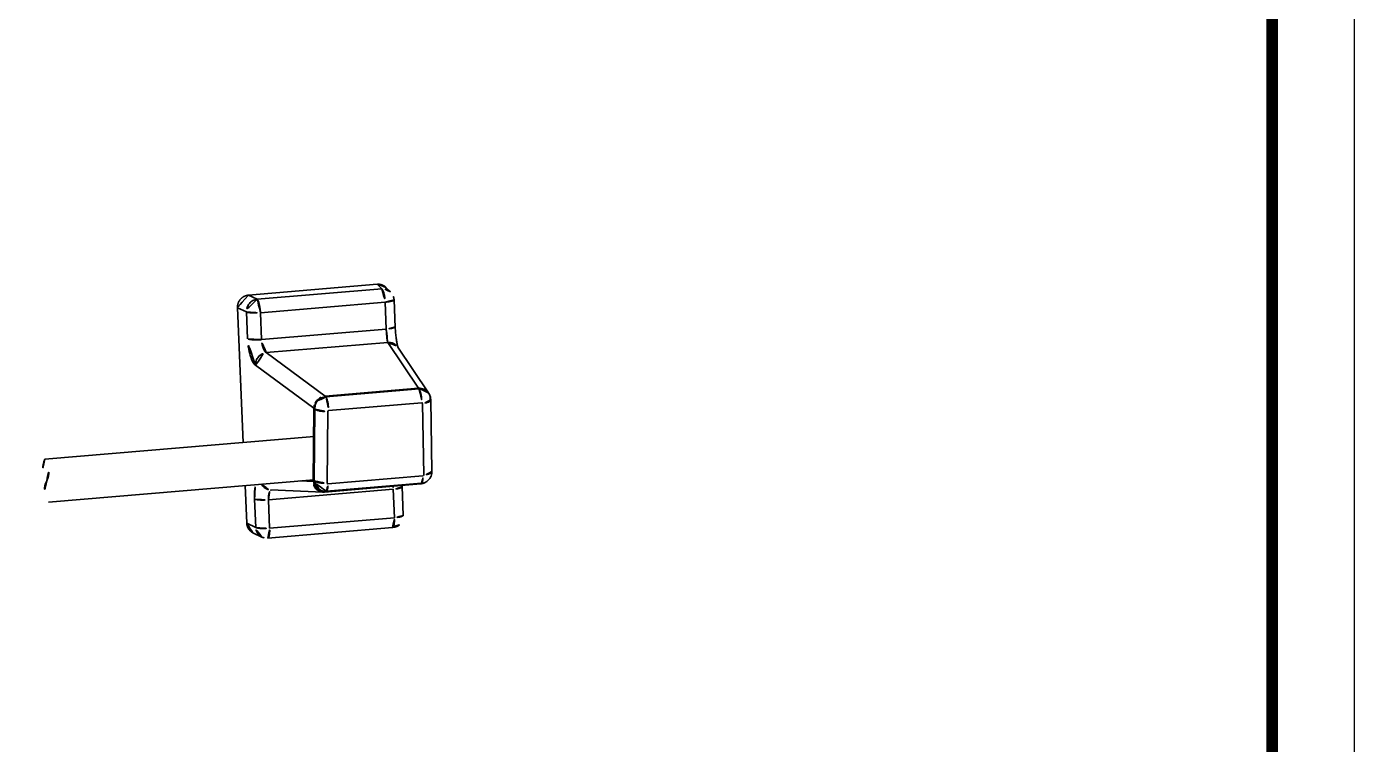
# Model space of a CAD drawing. Extents: x 16296675745 to 16296677481, y -37409619395 to -37409618123.
# Drawn here: x 16296676959.1 to 16296677128.8, y -37409618416.7 to -37409618324.9 of the extents above; entities that cross this region are included whole.
import ezdxf

# ---------------------------------------------------------------- set-up
doc = ezdxf.new("R2010")
doc.units = 0
doc.header["$LTSCALE"] = 10
doc.header["$MEASUREMENT"] = 0
doc.layers.get('0').update_dxf_attribs({"linetype": 'CONTINUOUS'})
doc.layers.add('粗实线', color=7, linetype='CONTINUOUS', lineweight=35)

msp = doc.modelspace()

# ---------------------------------------------------------------- linework, layer by layer
at = {"ltscale": 0.5}
msp.add_lwpolyline([(16296676477.834841, -37409618710.177017), (16296677128.834841, -37409618710.177017), (16296677128.834841, -37409618233.177017), (16296676477.834841, -37409618233.177017)], close=True, dxfattribs=at)
at = {"color": 5, "linetype": 'ByBlock', "lineweight": 200, "const_width": 1.5}
msp.add_lwpolyline([(16296676488.30303, -37409618689.752296), (16296677118.30303, -37409618689.752296), (16296677118.30303, -37409618244.252296), (16296676488.30303, -37409618244.252296)], close=True, dxfattribs=at)
at = {"layer": '粗实线', "linetype": 'Continuous'}
for p, q in [((16296677003.94348, -37409618357.886269), (16296676987.468321, -37409618359.277962)), ((16296676988.57823, -37409618359.80603), (16296677004.51919, -37409618358.459473)), ((16296677003.94348, -37409618357.886269), (16296677004.51919, -37409618358.459473)), ((16296677005.050791, -37409618358.285217), (16296677005.640841, -37409618358.872704)), ((16296676988.57823, -37409618359.80603), (16296676987.468321, -37409618359.277962)), ((16296676989.002741, -37409618361.518227), (16296677004.94371, -37409618360.171669)), ((16296677004.94371, -37409618360.171669), (16296677005.09132, -37409618363.613319)), ((16296677006.081129, -37409618359.871407), (16296677006.232389, -37409618363.394211)), ((16296676986.812281, -37409618378.122452), (16296676986.07266, -37409618360.877434)), ((16296676987.219879, -37409618361.423248), (16296676986.07266, -37409618360.877434)), ((16296676987.367491, -37409618364.864899), (16296676987.219879, -37409618361.423248)), ((16296676989.150351, -37409618364.959877), (16296676989.002741, -37409618361.518227)), ((16296676989.150351, -37409618364.959877), (16296677005.09132, -37409618363.613319)), ((16296677006.242519, -37409618363.584587), (16296677006.232389, -37409618363.394211)), ((16296677006.254551, -37409618363.772751), (16296677006.242519, -37409618363.584587)), ((16296676989.752131, -37409618366.62825), (16296677005.27512, -37409618365.316994)), ((16296677009.225861, -37409618371.186722), (16296677005.27512, -37409618365.316994)), ((16296677006.268299, -37409618363.95771), (16296677006.254551, -37409618363.772751)), ((16296677006.283649, -37409618364.138611), (16296677006.268299, -37409618363.95771)), ((16296677006.300409, -37409618364.314659), (16296677006.283649, -37409618364.138611)), ((16296677006.318411, -37409618364.485168), (16296677006.300409, -37409618364.314659)), ((16296677006.337509, -37409618364.649429), (16296677006.318411, -37409618364.485168)), ((16296677006.357519, -37409618364.806847), (16296677006.337509, -37409618364.649429)), ((16296677006.37825, -37409618364.956902), (16296677006.357519, -37409618364.806847)), ((16296677006.399561, -37409618365.099083), (16296677006.37825, -37409618364.956902)), ((16296677006.421261, -37409618365.232964), (16296677006.399561, -37409618365.099083)), ((16296677006.443159, -37409618365.358147), (16296677006.421261, -37409618365.232964)), ((16296677006.465071, -37409618365.474274), (16296677006.443159, -37409618365.358147)), ((16296676997.28825, -37409618372.195107), (16296676989.752131, -37409618366.62825)), ((16296677006.486811, -37409618365.581009), (16296677006.465071, -37409618365.474274)), ((16296677006.50807, -37409618365.67778), (16296677006.486811, -37409618365.581009)), ((16296677006.528589, -37409618365.764183), (16296677006.50807, -37409618365.67778)), ((16296677006.547951, -37409618365.839417), (16296677006.528589, -37409618365.764183)), ((16296677006.565781, -37409618365.903137), (16296677006.547951, -37409618365.839417)), ((16296677010.47921, -37409618371.765556), (16296677006.5511, -37409618365.929459)), ((16296677006.581329, -37409618365.954178), (16296677006.565781, -37409618365.903137)), ((16296677006.59387, -37409618365.991821), (16296677006.581329, -37409618365.954178)), ((16296677006.59483, -37409618365.994423), (16296677006.59387, -37409618365.991821)), ((16296676995.83433, -37409618373.738983), (16296676988.362061, -37409618368.219276)), ((16296676997.28825, -37409618372.195107), (16296677009.225861, -37409618371.186722)), ((16296677009.26819, -37409618371.262238), (16296676997.357201, -37409618372.268387)), ((16296677009.276119, -37409618371.267021), (16296676997.36512, -37409618372.27317)), ((16296677009.357189, -37409618371.257408), (16296677009.2682, -37409618371.262253)), ((16296677009.513691, -37409618371.261871), (16296677009.357189, -37409618371.257408)), ((16296677009.667419, -37409618371.282967), (16296677009.513691, -37409618371.261871)), ((16296677009.81666, -37409618371.320442), (16296677009.667419, -37409618371.282967)), ((16296677009.95977, -37409618371.373894), (16296677009.81666, -37409618371.320442)), ((16296677010.095079, -37409618371.442703), (16296677009.95977, -37409618371.373894)), ((16296677010.220961, -37409618371.52607), (16296677010.095079, -37409618371.442703)), ((16296677010.33592, -37409618371.623047), (16296677010.220961, -37409618371.52607)), ((16296677010.438589, -37409618371.732437), (16296677010.33592, -37409618371.623047)), ((16296677010.45138, -37409618371.748016), (16296677010.438589, -37409618371.732437)), ((16296677010.522659, -37409618371.84391), (16296677010.45142, -37409618371.74807)), ((16296677010.53491, -37409618371.856117), (16296677010.47934, -37409618371.765793)), ((16296677010.60606, -37409618371.981453), (16296677010.522659, -37409618371.84391)), ((16296677010.555189, -37409618371.897568), (16296677010.53491, -37409618371.856117)), ((16296677010.599171, -37409618371.987427), (16296677010.557831, -37409618371.902939)), ((16296677010.648581, -37409618372.125397), (16296677010.599171, -37409618371.987427)), ((16296677010.674061, -37409618372.127052), (16296677010.60606, -37409618371.981453)), ((16296677010.68269, -37409618372.268623), (16296677010.648581, -37409618372.125397)), ((16296677010.725941, -37409618372.279022), (16296677010.674061, -37409618372.127052)), ((16296676995.75499, -37409618383.092079), (16296676995.83433, -37409618373.738983)), ((16296676995.907761, -37409618373.81057), (16296676995.82975, -37409618383.007233)), ((16296676995.912979, -37409618373.820824), (16296676995.83497, -37409618383.017479)), ((16296676995.86935, -37409618383.002724), (16296676995.9471, -37409618373.837051)), ((16296676995.910179, -37409618373.738503), (16296676995.907761, -37409618373.81057)), ((16296676995.925131, -37409618373.599037), (16296676995.910179, -37409618373.738503)), ((16296676995.9471, -37409618373.837051), (16296676995.912979, -37409618373.820824)), ((16296676995.95348, -37409618373.460373), (16296676995.925131, -37409618373.599037)), ((16296676995.995029, -37409618373.323769), (16296676995.95348, -37409618373.460373)), ((16296676996.04944, -37409618373.190453), (16296676995.995029, -37409618373.323769)), ((16296676996.08009, -37409618373.127823), (16296676996.04944, -37409618373.190453)), ((16296676996.13155, -37409618373.03598), (16296676996.080099, -37409618373.127823)), ((16296676996.23041, -37409618372.891273), (16296676996.13155, -37409618373.03598)), ((16296676996.344971, -37409618372.757782), (16296676996.23041, -37409618372.891273)), ((16296676996.473591, -37409618372.637291), (16296676996.344971, -37409618372.757782)), ((16296676996.61451, -37409618372.531464), (16296676996.473591, -37409618372.637291)), ((16296676996.76576, -37409618372.441673), (16296676996.61451, -37409618372.531464)), ((16296676996.92524, -37409618372.369209), (16296676996.76576, -37409618372.441673)), ((16296676997.090879, -37409618372.314957), (16296676996.92524, -37409618372.369209)), ((16296676997.26054, -37409618372.279716), (16296676997.090879, -37409618372.314957)), ((16296676997.357201, -37409618372.268402), (16296676997.26054, -37409618372.279716)), ((16296676997.71435, -37409618374.034813), (16296677009.6252, -37409618373.028679)), ((16296677009.72419, -37409618373.116257), (16296677009.877781, -37409618382.26239)), ((16296677010.70113, -37409618372.415527), (16296677010.68269, -37409618372.268623)), ((16296677010.704451, -37409618372.490921), (16296677010.70113, -37409618372.415527)), ((16296677010.70447, -37409618372.490929), (16296677010.70731, -37409618372.660408)), ((16296677010.761141, -37409618372.435677), (16296677010.725941, -37409618372.279022)), ((16296677010.77931, -37409618372.595306), (16296677010.761141, -37409618372.435677)), ((16296677010.781759, -37409618372.659081), (16296677010.77931, -37409618372.595306)), ((16296677010.781771, -37409618372.659081), (16296677010.935369, -37409618381.80529)), ((16296676997.53845, -37409618383.304733), (16296676997.616199, -37409618374.139053)), ((16296676995.87768, -37409618377.356667), (16296676961.454519, -37409618380.263046)), ((16296677009.78433, -37409618382.372589), (16296676997.63275, -37409618383.399063)), ((16296677010.824129, -37409618382.400681), (16296677010.881109, -37409618382.23304)), ((16296677010.881109, -37409618382.23304), (16296677010.91811, -37409618382.059914)), ((16296677010.91811, -37409618382.059914), (16296677010.934629, -37409618381.884201)), ((16296677010.934629, -37409618381.884201), (16296677010.935369, -37409618381.805367)), ((16296676995.819099, -37409618382.88121), (16296676961.917459, -37409618385.74353)), ((16296676987.254511, -37409618388.433472), (16296676987.048161, -37409618383.622108)), ((16296676994.125879, -37409618383.024239), (16296676995.75499, -37409618383.092079)), ((16296676995.82976, -37409618383.007233), (16296676995.83341, -37409618383.132179)), ((16296676995.83341, -37409618383.132179), (16296676995.857441, -37409618383.321564)), ((16296676995.83497, -37409618383.017479), (16296676995.86935, -37409618383.002724)), ((16296676995.857441, -37409618383.321564), (16296676995.90258, -37409618383.500877)), ((16296676995.90258, -37409618383.500877), (16296676995.967381, -37409618383.668602)), ((16296676995.967381, -37409618383.668602), (16296676996.05048, -37409618383.823227)), ((16296676996.05048, -37409618383.823227), (16296676996.150311, -37409618383.963158)), ((16296676996.150311, -37409618383.963158), (16296676996.265301, -37409618384.086929)), ((16296677009.44725, -37409618383.407089), (16296676997.19733, -37409618384.441856)), ((16296676997.25831, -37409618384.428421), (16296677009.50201, -37409618383.393661)), ((16296677009.591721, -37409618383.324203), (16296676997.44014, -37409618384.350662)), ((16296677007.104401, -37409618383.72715), (16296677007.100229, -37409618383.605347)), ((16296677007.26298, -37409618387.427452), (16296677007.104401, -37409618383.72715)), ((16296677009.44726, -37409618383.407066), (16296677009.54143, -37409618383.396011)), ((16296677009.49975, -37409618383.394348), (16296677009.58758, -37409618383.384071)), ((16296677009.50201, -37409618383.393661), (16296677009.49975, -37409618383.394363)), ((16296677009.591721, -37409618383.324203), (16296677009.50201, -37409618383.393661)), ((16296677009.54143, -37409618383.396011), (16296677009.709709, -37409618383.360603)), ((16296677009.58758, -37409618383.384071), (16296677009.749689, -37409618383.350021)), ((16296677009.709709, -37409618383.360603), (16296677009.72723, -37409618383.354736)), ((16296677009.749689, -37409618383.350021), (16296677009.90893, -37409618383.29641)), ((16296677009.90893, -37409618383.29641), (16296677010.063259, -37409618383.223534)), ((16296677010.063259, -37409618383.223534), (16296677010.210501, -37409618383.131897)), ((16296677010.210501, -37409618383.131897), (16296677010.266491, -37409618383.09053)), ((16296677010.35224, -37409618383.024162), (16296677010.26693, -37409618383.090218)), ((16296677010.35227, -37409618383.024094), (16296677010.41613, -37409618382.971611)), ((16296677010.41613, -37409618382.971611), (16296677010.54249, -37409618382.848053)), ((16296677010.54249, -37409618382.848053), (16296677010.653601, -37409618382.710403)), ((16296677010.653601, -37409618382.710403), (16296677010.747959, -37409618382.560532)), ((16296677010.747959, -37409618382.560532), (16296677010.824129, -37409618382.400681)), ((16296676988.40173, -37409618388.979286), (16296676988.24575, -37409618385.342339)), ((16296677005.96958, -37409618384.090752), (16296676990.02861, -37409618385.437317)), ((16296676990.184601, -37409618389.07428), (16296676990.02861, -37409618385.437317)), ((16296676990.29892, -37409618384.165993), (16296676997.01853, -37409618384.445793)), ((16296676996.265301, -37409618384.086929), (16296676996.39361, -37409618384.193237)), ((16296676996.39361, -37409618384.193237), (16296676996.533331, -37409618384.280937)), ((16296676996.533331, -37409618384.280937), (16296676996.68228, -37409618384.34922)), ((16296676996.68228, -37409618384.34922), (16296676996.83827, -37409618384.397438)), ((16296676996.83827, -37409618384.397438), (16296676996.99909, -37409618384.425423)), ((16296676996.979349, -37409618384.443626), (16296676997.127581, -37409618384.446037)), ((16296676997.01771, -37409618384.445763), (16296676996.9797, -37409618384.443657)), ((16296676996.99909, -37409618384.425423), (16296676997.16279, -37409618384.433113)), ((16296676997.127581, -37409618384.446037), (16296676997.19733, -37409618384.441849)), ((16296676997.16279, -37409618384.433113), (16296676997.25831, -37409618384.428413)), ((16296676997.26058, -37409618384.427719), (16296676997.25831, -37409618384.428421)), ((16296676997.26058, -37409618384.427719), (16296676997.44014, -37409618384.350662)), ((16296677005.96958, -37409618384.090752), (16296677006.125561, -37409618387.727707)), ((16296676987.254511, -37409618388.433472), (16296676988.40173, -37409618388.979286)), ((16296677005.890619, -37409618388.986397), (16296676989.94965, -37409618390.33297)), ((16296677006.125561, -37409618387.727707), (16296676990.184601, -37409618389.07428)), ((16296676988.050791, -37409618389.656036), (16296676989.178949, -37409618390.192802))]:
    msp.add_line(p, q, dxfattribs=at)
for centre, radius, start, end in [((16296677004.58246, -37409618359.935677), 1.500025, 2.45962339, 45.09218875), ((16296677009.459049, -37409618372.5494), 1.275486, 29.92781827, 38.92052653), ((16296677009.40729, -37409618372.487007), 1.292074, 33.94436635, 35.31664213), ((16296676997.343201, -37409618373.827927), 1.430239, 179.30931467, 179.71498896), ((16296676997.35709, -37409618373.828217), 1.444134, 175.99873779, 179.30450524), ((16296676997.479059, -37409618373.776802), 1.533143, 177.71669296, 182.25224741), ((16296676997.396009, -37409618373.783546), 1.567042, 153.39692576, 154.57693943), ((16296676997.50666, -37409618373.864563), 1.599062, 152.90843409, 155.68944919), ((16296676997.46357, -37409618373.849876), 1.554027, 152.45138412, 152.66659551), ((16296676997.49136, -37409618373.765083), 1.497238, 94.83671747, 95.11050783), ((16296677021.7687, -37409618383.401337), 15.814157, 181.08852523, 182.49856263), ((16296677009.38398, -37409618382.011421), 1.387273, 274.88067869, 280.00023117), ((16296677009.459551, -37409618381.875381), 1.454826, 275.21233708, 307.75101451), ((16296677009.3801, -37409618381.988312), 1.410706, 279.99236225, 283.11192156), ((16296677009.378599, -37409618381.98172), 1.417465, 283.11033232, 286.44297928), ((16296677009.37665, -37409618381.975319), 1.424153, 286.44720966, 289.81043367), ((16296677009.36858, -37409618381.952957), 1.447924, 289.81084493, 292.89589873), ((16296677009.360331, -37409618381.933479), 1.469082, 292.8964021, 296.43632023), ((16296677009.35404, -37409618381.920731), 1.483298, 296.43495135, 299.29367519), ((16296677009.345341, -37409618381.905548), 1.500797, 299.29974718, 303.07728641), ((16296677009.33042, -37409618381.882492), 1.528257, 303.07473924, 305.93640513), ((16296677009.32144, -37409618381.870018), 1.543625, 305.93474175, 307.72364954), ((16296676997.14242, -37409618383.151047), 1.281142, 260.73954399, 261.94459129), ((16296676997.1457, -37409618383.125664), 1.306745, 261.95825371, 266.82447384), ((16296676997.14739, -37409618383.099136), 1.333308, 266.81473841, 269.07247567), ((16296676997.147551, -37409618383.079964), 1.352499, 269.07914107, 274.79395384), ((16296677005.764351, -37409618387.491722), 1.500008, 274.8290212, 2.45568345), ((16296676989.823351, -37409618388.838501), 1.499792, 244.55420833, 274.83758862)]:
    msp.add_arc(centre, radius, start, end, dxfattribs=at)
at = {"layer": '粗实线'}
for centre, start, end in [((16296676963.943371, -37409618381.432709), 154.82840113, 214.82845204), ((16296676959.19713, -37409618381.833633), 334.82840113, 34.82845204), ((16296676964.174841, -37409618384.172943), 154.82840113, 214.82845204)]:
    msp.add_arc(centre, 2.75, start, end, dxfattribs=at)
at = {"layer": '粗实线', "linetype": 'Continuous'}
for points, weights, knots in [([(16296677005.050911, -37409618358.285347), (16296677004.9676, -37409618358.20237), (16296677004.87158, -37409618358.134743), (16296677004.45722, -37409618357.842873), (16296677003.94348, -37409618357.886269)], [0.941910757522, 0.967305914973, 1, 0.872713204669, 0.85606009578], [6.10784581357, 6.10784581357, 6.10784581357, 6.28318530718, 6.28318530718, 6.96582873391, 6.96582873391, 6.96582873391]), ([(16296676987.46833, -37409618359.277962), (16296676986.769239, -37409618359.337013), (16296676986.35487, -37409618359.925308), (16296676986.05036, -37409618360.35762), (16296676986.072651, -37409618360.877434)], [0.85606009578, 0.834393576518, 1, 0.872713204668, 0.85606009578], [0.6826434267, 0.6826434267, 0.6826434267, 1.5707963268, 1.5707963268, 2.2534397535, 2.2534397535, 2.2534397535]), ([(16296676987.254511, -37409618388.433472), (16296676987.284849, -37409618389.140823), (16296676987.848709, -37409618389.537979), (16296676987.944719, -37409618389.605598), (16296676988.05088, -37409618389.65609)], [0.85606009578, 0.834393576519, 1, 0.967312989877, 0.941921748738], [2.2534397535, 2.2534397535, 2.2534397535, 3.1415926536, 3.1415926536, 3.3168942042, 3.3168942042, 3.3168942042])]:
    msp.add_rational_spline(points, weights, degree=2, knots=knots, dxfattribs=at)
for points, knots in [([(16296677004.51919, -37409618358.459473), (16296677004.548019, -37409618358.478302), (16296677004.603331, -37409618358.543854), (16296677004.671301, -37409618358.673714), (16296677004.73736, -37409618358.850639), (16296677004.823139, -37409618359.158112), (16296677004.90213, -37409618359.602989), (16296677004.93535, -37409618359.976784), (16296677004.94371, -37409618360.171669)], [0, 0, 0, 0, 0.0576343968, 0.1395313572, 0.2454815521, 0.3727356108, 0.6735364327, 1, 1, 1, 1]), ([(16296677005.640829, -37409618358.872704), (16296677005.49696, -37409618358.729477), (16296677005.141199, -37409618358.502113), (16296677004.72341, -37409618358.445099), (16296677004.51919, -37409618358.459473)], [0, 0, 0, 0, 0.4978772151, 1, 1, 1, 1]), ([(16296676988.57823, -37409618359.80603), (16296676988.391041, -37409618359.824593), (16296676988.016371, -37409618359.941856), (16296676987.562241, -37409618360.316849), (16296676987.26996, -37409618360.834213), (16296676987.211571, -37409618361.229507), (16296676987.219879, -37409618361.423248)], [0, 0, 0, 0, 0.2443895117, 0.494677725, 0.748051048, 1, 1, 1, 1]), ([(16296676989.002741, -37409618361.518227), (16296676988.994381, -37409618361.323349), (16296676988.96117, -37409618360.949547), (16296676988.88217, -37409618360.504677), (16296676988.796391, -37409618360.197197), (16296676988.730339, -37409618360.020271), (16296676988.662359, -37409618359.890419), (16296676988.607059, -37409618359.824867), (16296676988.57823, -37409618359.80603)], [0, 0, 0, 0, 0.3264658272, 0.6272680152, 0.754522142, 0.860472393, 0.9423676008, 1, 1, 1, 1]), ([(16296677004.94371, -37409618360.171669), (16296677005.09635, -37409618360.158768), (16296677005.315161, -37409618360.134354), (16296677005.588881, -37409618360.087013), (16296677005.756861, -37409618360.049393), (16296677005.89257, -37409618360.008926), (16296677005.98316, -37409618359.971939), (16296677006.035561, -37409618359.939583), (16296677006.06671, -37409618359.913788), (16296677006.081791, -37409618359.887299), (16296677006.081091, -37409618359.871407)], [0, 0, 0, 0, 0.3807770598, 0.5466594935, 0.6903406423, 0.8083566585, 0.8983980084, 0.9327827821, 0.960460662, 1, 1, 1, 1]), ([(16296676987.219879, -37409618361.423248), (16296676987.255779, -37409618361.440331), (16296676987.345619, -37409618361.468727), (16296676987.50268, -37409618361.499977), (16296676987.69894, -37409618361.524406), (16296676988.01804, -37409618361.547546), (16296676988.45701, -37409618361.552109), (16296676988.81815, -37409618361.533829), (16296676989.002741, -37409618361.518227)], [0, 0, 0, 0, 0.0664052527, 0.1563213086, 0.2674462582, 0.3964341085, 0.6905873515, 1, 1, 1, 1]), ([(16296677005.09132, -37409618363.613319), (16296677005.09926, -37409618363.798553), (16296677005.11994, -37409618364.154961), (16296677005.157049, -37409618364.58358), (16296677005.192841, -37409618364.887642), (16296677005.218849, -37409618365.068207), (16296677005.24468, -37409618365.207748), (16296677005.26409, -37409618365.286163), (16296677005.27512, -37409618365.316994)], [0, 0, 0, 0, 0.3240806982, 0.6239784798, 0.7518613413, 0.8592417811, 0.9427565424, 1, 1, 1, 1]), ([(16296677006.22871, -37409618363.313072), (16296677006.229389, -37409618363.328957), (16296677006.21431, -37409618363.355453), (16296677006.183161, -37409618363.381248), (16296677006.13076, -37409618363.413597), (16296677006.040159, -37409618363.450592), (16296677005.904449, -37409618363.491051), (16296677005.736481, -37409618363.528664), (16296677005.462761, -37409618363.575996), (16296677005.243959, -37409618363.600433), (16296677005.09132, -37409618363.613319)], [0, 0, 0, 0, 0.0395419411, 0.0672218015, 0.1016084115, 0.1916515314, 0.3096679286, 0.4533460003, 0.6192230745, 1, 1, 1, 1]), ([(16296676988.362061, -37409618368.219276), (16296676988.29435, -37409618368.169243), (16296676988.16251, -37409618368.025742), (16296676987.994591, -37409618367.749352), (16296676987.836161, -37409618367.392487), (16296676987.636539, -37409618366.796722), (16296676987.455191, -37409618365.94696), (16296676987.383341, -37409618365.233833), (16296676987.367491, -37409618364.864899)], [0, 0, 0, 0, 0.0708219375, 0.1614251761, 0.2713881083, 0.3984469467, 0.6894006551, 1, 1, 1, 1]), ([(16296676989.150351, -37409618364.959877), (16296676988.965759, -37409618364.975479), (16296676988.60462, -37409618364.993767), (16296676988.165649, -37409618364.989197), (16296676987.84655, -37409618364.966057), (16296676987.65029, -37409618364.941643), (16296676987.493231, -37409618364.910393), (16296676987.403391, -37409618364.881981), (16296676987.367491, -37409618364.864899)], [0, 0, 0, 0, 0.3094101719, 0.6035617331, 0.7325495626, 0.8436743741, 0.9335922057, 1, 1, 1, 1]), ([(16296676989.752131, -37409618366.62825), (16296676989.711809, -37409618366.604843), (16296676989.631741, -37409618366.536697), (16296676989.527809, -37409618366.400146), (16296676989.430559, -37409618366.223389), (16296676989.309219, -37409618365.928368), (16296676989.199699, -37409618365.503723), (16296676989.1583, -37409618365.145126), (16296676989.150351, -37409618364.959877)], [0, 0, 0, 0, 0.0767531603, 0.1704758296, 0.2813961232, 0.4078519223, 0.6947816932, 1, 1, 1, 1]), ([(16296677005.27512, -37409618365.316994), (16296677005.399929, -37409618365.309052), (16296677005.65122, -37409618365.324203), (16296677006.007589, -37409618365.440849), (16296677006.31897, -37409618365.643677), (16296677006.4832, -37409618365.828613), (16296677006.55109, -37409618365.929466)], [0, 0, 0, 0, 0.2539162141, 0.5048124949, 0.7531516979, 1, 1, 1, 1]), ([(16296676988.362061, -37409618368.219276), (16296676988.35919, -37409618368.028549), (16296676988.42914, -37409618367.639397), (16296676988.732719, -37409618367.133774), (16296676989.190821, -37409618366.76606), (16296676989.56498, -37409618366.648117), (16296676989.752131, -37409618366.62825)], [0, 0, 0, 0, 0.2490046916, 0.5023411523, 0.754328859, 1, 1, 1, 1]), ([(16296677009.225861, -37409618371.186722), (16296677009.346189, -37409618371.176819), (16296677009.58798, -37409618371.185898), (16296677009.932329, -37409618371.288628), (16296677010.234261, -37409618371.473923), (16296677010.394831, -37409618371.645851), (16296677010.46158, -37409618371.740067)], [0, 0, 0, 0, 0.2563294537, 0.5076201168, 0.7548578847, 1, 1, 1, 1]), ([(16296677009.225861, -37409618371.186722), (16296677009.233379, -37409618371.194199), (16296677009.24428, -37409618371.220581), (16296677009.25108, -37409618371.246758), (16296677009.25436, -37409618371.263237)], [0, 0, 0, 0, 0.3868248636, 1, 1, 1, 1]), ([(16296677009.276119, -37409618371.267021), (16296677009.275499, -37409618371.266251), (16296677009.27347, -37409618371.263939), (16296677009.27034, -37409618371.262123), (16296677009.2682, -37409618371.262283)], [0, 0, 0, 0, 0.3149797188, 1, 1, 1, 1]), ([(16296677009.276119, -37409618371.267021), (16296677009.279409, -37409618371.271141), (16296677009.29324, -37409618371.289253), (16296677009.30563, -37409618371.308434), (16296677009.31456, -37409618371.323486)], [0, 0, 0, 0, 0.2313252623, 1, 1, 1, 1]), ([(16296677009.31456, -37409618371.323486), (16296677009.338341, -37409618371.363586), (16296677009.38286, -37409618371.458687), (16296677009.46417, -37409618371.693428), (16296677009.544821, -37409618372.0532), (16296677009.607479, -37409618372.526917), (16296677009.624571, -37409618372.860863), (16296677009.62529, -37409618373.028671)], [0, 0, 0, 0, 0.0800978988, 0.179660417, 0.426453697, 0.7117028972, 1, 1, 1, 1]), ([(16296677010.45138, -37409618371.748047), (16296677010.383751, -37409618371.664307), (16296677010.225491, -37409618371.512787), (16296677009.937361, -37409618371.351601), (16296677009.61397, -37409618371.263847), (16296677009.388451, -37409618371.257553), (16296677009.276119, -37409618371.267029)], [0, 0, 0, 0, 0.2448715779, 0.4921226574, 0.7435590263, 1, 1, 1, 1]), ([(16296676995.83433, -37409618373.738983), (16296676995.83499, -37409618373.631813), (16296676995.86124, -37409618373.415062), (16296676995.93387, -37409618373.209373), (16296676995.980709, -37409618373.110817)], [0, 0, 0, 0, 0.4955149423, 1, 1, 1, 1]), ([(16296676995.83433, -37409618373.738983), (16296676995.84231, -37409618373.746582), (16296676995.86747, -37409618373.758163), (16296676995.89344, -37409618373.76429), (16296676995.908991, -37409618373.766899)], [0, 0, 0, 0, 0.4115801195, 1, 1, 1, 1]), ([(16296676995.912979, -37409618373.820824), (16296676995.912161, -37409618373.820053), (16296676995.909531, -37409618373.817223), (16296676995.907801, -37409618373.813332), (16296676995.90782, -37409618373.81057)], [0, 0, 0, 0, 0.2890534032, 1, 1, 1, 1]), ([(16296676996.049391, -37409618373.206253), (16296676996.030649, -37409618373.247726), (16296676995.96365, -37409618373.414673), (16296676995.92584, -37409618373.593483), (16296676995.916479, -37409618373.727463)], [0, 0, 0, 0, 0.2531300588, 1, 1, 1, 1]), ([(16296676995.9471, -37409618373.837051), (16296676995.97864, -37409618373.867073), (16296676996.060699, -37409618373.922882), (16296676996.20974, -37409618373.989929), (16296676996.394699, -37409618374.047836), (16296676996.692671, -37409618374.112442), (16296676997.104259, -37409618374.154953), (16296676997.44375, -37409618374.151543), (16296676997.616199, -37409618374.139053)], [0, 0, 0, 0, 0.0756346156, 0.170451754, 0.2833074383, 0.4116484264, 0.6996269144, 1, 1, 1, 1]), ([(16296676995.94713, -37409618373.715721), (16296676995.9491, -37409618373.66613), (16296676995.966511, -37409618373.467712), (16296676996.022249, -37409618373.27282), (16296676996.08304, -37409618373.136322)], [0, 0, 0, 0, 0.2493202204, 1, 1, 1, 1]), ([(16296676995.994869, -37409618373.081818), (16296676996.11623, -37409618372.839493), (16296676996.488291, -37409618372.41346), (16296676997.020479, -37409618372.21833), (16296676997.28825, -37409618372.195107)], [0, 0, 0, 0, 0.5020768522, 1, 1, 1, 1]), ([(16296676996.08304, -37409618373.136322), (16296676996.08239, -37409618373.13549), (16296676996.080681, -37409618373.133133), (16296676996.079241, -37409618373.129623), (16296676996.08013, -37409618373.127838)], [0, 0, 0, 0, 0.3474565691, 1, 1, 1, 1]), ([(16296676997.35799, -37409618372.273804), (16296676997.096161, -37409618372.297211), (16296676996.57638, -37409618372.485413), (16296676996.20812, -37409618372.896553), (16296676996.085739, -37409618373.131149)], [0, 0, 0, 0, 0.4983535992, 1, 1, 1, 1]), ([(16296676997.28825, -37409618372.195107), (16296676997.29587, -37409618372.202713), (16296676997.30686, -37409618372.229553), (16296676997.313709, -37409618372.256149), (16296676997.316999, -37409618372.272903)], [0, 0, 0, 0, 0.3864757665, 1, 1, 1, 1]), ([(16296676997.36512, -37409618372.27317), (16296676997.36451, -37409618372.2724), (16296676997.362471, -37409618372.270088), (16296676997.359341, -37409618372.268257), (16296676997.357201, -37409618372.268433)], [0, 0, 0, 0, 0.3149897189, 1, 1, 1, 1]), ([(16296676997.36512, -37409618372.27317), (16296676997.36841, -37409618372.277283), (16296676997.382259, -37409618372.295387), (16296676997.394661, -37409618372.314568), (16296676997.403601, -37409618372.329628)], [0, 0, 0, 0, 0.2313383453, 1, 1, 1, 1]), ([(16296676997.403601, -37409618372.329628), (16296676997.427401, -37409618372.369728), (16296676997.471951, -37409618372.464828), (16296676997.553329, -37409618372.699547), (16296676997.63402, -37409618373.059334), (16296676997.69663, -37409618373.533058), (16296676997.713631, -37409618373.866997), (16296676997.7143, -37409618374.034813)], [0, 0, 0, 0, 0.0801071322, 0.1796739476, 0.4264652025, 0.7117067148, 1, 1, 1, 1]), ([(16296677009.6252, -37409618373.028679), (16296677009.649441, -37409618373.026627), (16296677009.70204, -37409618373.041908), (16296677009.72378, -37409618373.0924), (16296677009.72419, -37409618373.116257)], [0, 0, 0, 0, 0.5048189402, 1, 1, 1, 1]), ([(16296677010.78174, -37409618372.659157), (16296677010.78219, -37409618372.684921), (16296677010.766769, -37409618372.742157), (16296677010.704781, -37409618372.816841), (16296677010.60944, -37409618372.885918), (16296677010.48192, -37409618372.949226), (16296677010.3251, -37409618373.0056), (16296677010.071409, -37409618373.072151), (16296677009.866619, -37409618373.102524), (16296677009.72419, -37409618373.116257)], [0, 0, 0, 0, 0.0636517564, 0.1399078026, 0.2356192203, 0.3527235409, 0.4904626013, 0.6465539687, 1, 1, 1, 1]), ([(16296676997.616199, -37409618374.139053), (16296676997.616421, -37409618374.113747), (16296676997.638281, -37409618374.06179), (16296676997.688721, -37409618374.036972), (16296676997.71435, -37409618374.034813)], [0, 0, 0, 0, 0.4958330478, 1, 1, 1, 1]), ([(16296677009.877781, -37409618382.26239), (16296677009.87821, -37409618382.28804), (16296677009.86096, -37409618382.341743), (16296677009.810261, -37409618382.370392), (16296677009.78433, -37409618382.372589)], [0, 0, 0, 0, 0.4964859181, 1, 1, 1, 1]), ([(16296677010.935341, -37409618381.805367), (16296677010.93577, -37409618381.831131), (16296677010.920321, -37409618381.888367), (16296677010.85832, -37409618381.963028), (16296677010.76296, -37409618382.032089), (16296677010.635441, -37409618382.09539), (16296677010.47863, -37409618382.151749), (16296677010.22496, -37409618382.218277), (16296677010.020201, -37409618382.248642), (16296677009.877781, -37409618382.26239)], [0, 0, 0, 0, 0.0636546111, 0.1399200304, 0.2356400553, 0.3527490218, 0.4904877983, 0.6465742407, 1, 1, 1, 1]), ([(16296676988.24575, -37409618385.342339), (16296676988.2313, -37409618385.00544), (16296676988.235291, -37409618384.517906), (16296676988.30694, -37409618383.906067), (16296676988.363741, -37409618383.632889), (16296676988.398399, -37409618383.507782)], [0, 0, 0, 0, 0.5477752215, 0.7891131857, 1, 1, 1, 1]), ([(16296676989.13883, -37409618383.446938), (16296676989.19878, -37409618383.551178), (16296676989.343519, -37409618383.744949), (16296676989.62323, -37409618383.971977), (16296676989.94788, -37409618384.120697), (16296676990.18206, -37409618384.161072), (16296676990.29892, -37409618384.165947)], [0, 0, 0, 0, 0.2539040578, 0.5047903036, 0.7530420595, 1, 1, 1, 1]), ([(16296676995.75499, -37409618383.092079), (16296676995.76326, -37409618383.099953), (16296676995.78952, -37409618383.111794), (16296676995.816509, -37409618383.117928), (16296676995.83271, -37409618383.120499)], [0, 0, 0, 0, 0.4105784099, 1, 1, 1, 1]), ([(16296676996.9797, -37409618384.443626), (16296676996.81163, -37409618384.432022), (16296676996.479071, -37409618384.34597), (16296676996.071301, -37409618384.036827), (16296676995.81179, -37409618383.597183), (16296676995.755171, -37409618383.260353), (16296676995.75499, -37409618383.092079)], [0, 0, 0, 0, 0.2524988254, 0.5001347151, 0.74780859, 1, 1, 1, 1]), ([(16296676995.83497, -37409618383.017479), (16296676995.83416, -37409618383.016708), (16296676995.83152, -37409618383.013893), (16296676995.82979, -37409618383.009987), (16296676995.829809, -37409618383.00724)], [0, 0, 0, 0, 0.2890435727, 1, 1, 1, 1]), ([(16296676995.83497, -37409618383.017479), (16296676995.835011, -37409618383.180122), (16296676995.88241, -37409618383.505074), (16296676996.10417, -37409618383.942993), (16296676996.466499, -37409618384.275513), (16296676996.776751, -37409618384.389488), (16296676996.93626, -37409618384.415497)], [0, 0, 0, 0, 0.2528264067, 0.5012694218, 0.7487664609, 1, 1, 1, 1]), ([(16296676995.86935, -37409618383.002724), (16296676995.9009, -37409618383.03273), (16296676995.98296, -37409618383.088547), (16296676996.13199, -37409618383.155602), (16296676996.31695, -37409618383.213516), (16296676996.61492, -37409618383.278107), (16296676997.02651, -37409618383.320618), (16296676997.365999, -37409618383.317207), (16296676997.53845, -37409618383.304733)], [0, 0, 0, 0, 0.0756345717, 0.1704516908, 0.2833073727, 0.4116483687, 0.6996268876, 1, 1, 1, 1]), ([(16296676997.44014, -37409618384.350662), (16296676997.25585, -37409618384.364807), (16296676996.87409, -37409618384.316307), (16296676996.373449, -37409618384.027649), (16296676996.009489, -37409618383.569992), (16296676995.89216, -37409618383.193863), (16296676995.86935, -37409618383.002724)], [0, 0, 0, 0, 0.2442630053, 0.4928694809, 0.7456229696, 1, 1, 1, 1]), ([(16296676997.44014, -37409618384.350662), (16296676997.456631, -37409618384.34169), (16296676997.48867, -37409618384.309738), (16296676997.525351, -37409618384.242897), (16296676997.557739, -37409618384.151718), (16296676997.59697, -37409618383.986954), (16296676997.626869, -37409618383.732933), (16296676997.63324, -37409618383.517059), (16296676997.63275, -37409618383.399063)], [0, 0, 0, 0, 0.0567181787, 0.1323327743, 0.2294677086, 0.3480286083, 0.6435097751, 1, 1, 1, 1]), ([(16296676997.63275, -37409618383.399063), (16296676997.620041, -37409618383.400131), (16296676997.59411, -37409618383.396759), (16296676997.55162, -37409618383.368477), (16296676997.53825, -37409618383.329102), (16296676997.53845, -37409618383.304733)], [0, 0, 0, 0, 0.2576728735, 0.5075285202, 1, 1, 1, 1]), ([(16296677007.10696, -37409618383.790497), (16296677007.10766, -37409618383.806389), (16296677007.092581, -37409618383.83287), (16296677007.06143, -37409618383.858673), (16296677007.009041, -37409618383.891029), (16296677006.91844, -37409618383.928017), (16296677006.78273, -37409618383.968483), (16296677006.614759, -37409618384.006104), (16296677006.34103, -37409618384.053429), (16296677006.122219, -37409618384.077858), (16296677005.96958, -37409618384.090752)], [0, 0, 0, 0, 0.0395389911, 0.0672164512, 0.1016007879, 0.1916405465, 0.3096556091, 0.4533344074, 0.6192140282, 1, 1, 1, 1]), ([(16296677009.44726, -37409618383.407089), (16296677009.448179, -37409618383.407013), (16296677009.452629, -37409618383.405739), (16296677009.45561, -37409618383.401718), (16296677009.457411, -37409618383.398621)], [0, 0, 0, 0, 0.2056611551, 1, 1, 1, 1]), ([(16296677009.591721, -37409618383.324203), (16296677009.60821, -37409618383.315224), (16296677009.640249, -37409618383.283257), (16296677009.676941, -37409618383.216431), (16296677009.70933, -37409618383.125252), (16296677009.74856, -37409618382.960472), (16296677009.77846, -37409618382.706459), (16296677009.784821, -37409618382.490593), (16296677009.78433, -37409618382.372589)], [0, 0, 0, 0, 0.0567184398, 0.1323331519, 0.2294681119, 0.3480289792, 0.6435099848, 1, 1, 1, 1]), ([(16296676988.24575, -37409618385.342339), (16296676988.281651, -37409618385.359421), (16296676988.37149, -37409618385.387817), (16296676988.528549, -37409618385.419083), (16296676988.72481, -37409618385.443489), (16296676989.043909, -37409618385.466637), (16296676989.48288, -37409618385.471199), (16296676989.844021, -37409618385.452911), (16296676990.02861, -37409618385.437317)], [0, 0, 0, 0, 0.0664077917, 0.1563256162, 0.2674504213, 0.3964382458, 0.6905898094, 1, 1, 1, 1]), ([(16296676990.02861, -37409618385.437317), (16296676990.02317, -37409618385.310417), (16296676990.02478, -37409618385.069153), (16296676990.066561, -37409618384.735039), (16296676990.143459, -37409618384.463257), (16296676990.226641, -37409618384.313171), (16296676990.27597, -37409618384.259216)], [0, 0, 0, 0, 0.3107979666, 0.5892272903, 0.8211005721, 1, 1, 1, 1]), ([(16296676990.27597, -37409618384.259216), (16296676990.28019, -37409618384.254623), (16296676990.2967, -37409618384.23732), (16296676990.3148, -37409618384.221512), (16296676990.32905, -37409618384.21106)], [0, 0, 0, 0, 0.2609751182, 1, 1, 1, 1]), ([(16296676990.32905, -37409618384.21106), (16296676990.335529, -37409618384.206306), (16296676990.36095, -37409618384.18914), (16296676990.38936, -37409618384.176224), (16296676990.411169, -37409618384.170097)], [0, 0, 0, 0, 0.2616151397, 1, 1, 1, 1]), ([(16296676997.19733, -37409618384.441856), (16296676997.198389, -37409618384.441772), (16296676997.20363, -37409618384.440109), (16296676997.206779, -37409618384.434998), (16296676997.2087, -37409618384.43116)], [0, 0, 0, 0, 0.1977179247, 1, 1, 1, 1]), ([(16296677007.262951, -37409618387.427452), (16296677007.263651, -37409618387.443336), (16296677007.248569, -37409618387.469833), (16296677007.217421, -37409618387.495621), (16296677007.16503, -37409618387.527977), (16296677007.07443, -37409618387.564972), (16296677006.938721, -37409618387.605431), (16296677006.77076, -37409618387.643051), (16296677006.497021, -37409618387.690376), (16296677006.27821, -37409618387.714813), (16296677006.125561, -37409618387.727707)], [0, 0, 0, 0, 0.0395373141, 0.0672135176, 0.1015968325, 0.1916349378, 0.3096497854, 0.453328662, 0.6192096527, 1, 1, 1, 1]), ([(16296676988.40173, -37409618388.979286), (16296676988.437639, -37409618388.996384), (16296676988.52747, -37409618389.024773), (16296676988.68453, -37409618389.05603), (16296676988.880791, -37409618389.080452), (16296676989.19989, -37409618389.1036), (16296676989.638861, -37409618389.108162), (16296676990.00001, -37409618389.089867), (16296676990.184601, -37409618389.07428)], [0, 0, 0, 0, 0.0664052527, 0.1563213086, 0.2674462582, 0.3964341085, 0.6905873515, 1, 1, 1, 1]), ([(16296676989.178961, -37409618390.192787), (16296676989.067459, -37409618390.139732), (16296676988.85742, -37409618390.000557), (16296676988.611799, -37409618389.711617), (16296676988.450701, -37409618389.362778), (16296676988.407249, -37409618389.10788), (16296676988.40173, -37409618388.979286)], [0, 0, 0, 0, 0.2453352591, 0.4929090215, 0.7442785782, 1, 1, 1, 1]), ([(16296676989.949829, -37409618390.332947), (16296676989.999121, -37409618390.328712), (16296676990.049669, -37409618390.259613), (16296676990.08482, -37409618390.17907), (16296676990.115299, -37409618390.089973), (16296676990.14542, -37409618389.956123), (16296676990.171181, -37409618389.770233), (16296676990.18681, -37409618389.55661), (16296676990.19191, -37409618389.321404), (16296676990.1882, -37409618389.158218), (16296676990.184601, -37409618389.07428)], [0, 0, 0, 0, 0.1121916292, 0.1553368062, 0.2050744712, 0.3239019031, 0.4667025515, 0.6299713106, 0.8094638414, 1, 1, 1, 1]), ([(16296677005.890631, -37409618388.986389), (16296677005.939899, -37409618388.982262), (16296677005.99054, -37409618388.913223), (16296677006.0257, -37409618388.832718), (16296677006.0562, -37409618388.743637), (16296677006.086349, -37409618388.609779), (16296677006.112129, -37409618388.423866), (16296677006.127769, -37409618388.210197), (16296677006.132879, -37409618387.974922), (16296677006.12916, -37409618387.811684), (16296677006.125561, -37409618387.727707)], [0, 0, 0, 0, 0.112123145, 0.1552522534, 0.2049775094, 0.3237933927, 0.4666005455, 0.6298920093, 0.809419938, 1, 1, 1, 1])]:
    msp.add_open_spline(points, degree=3, knots=knots, dxfattribs=at)

doc.saveas('drawing.dxf')
